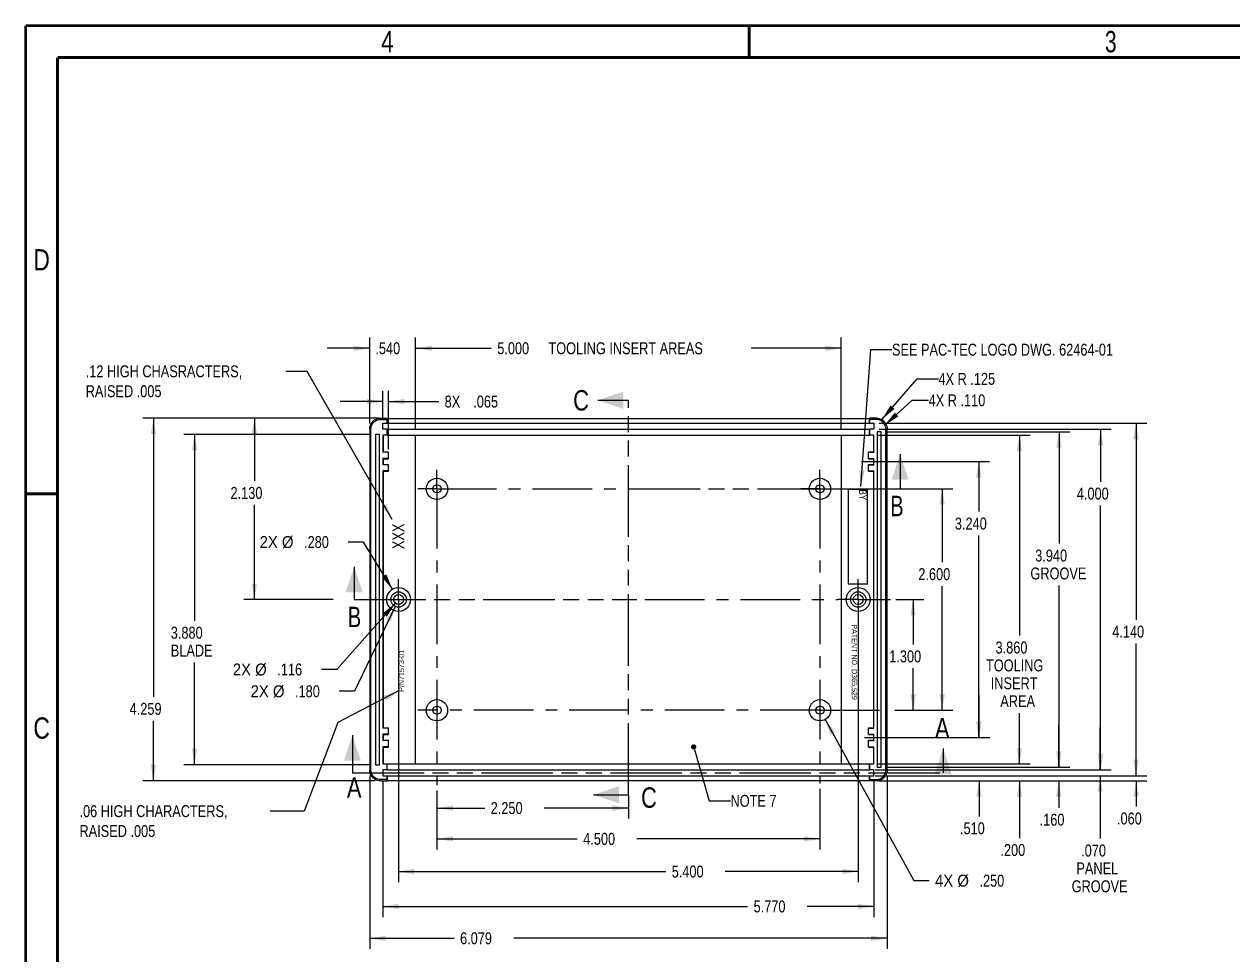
# Model space of a CAD drawing. Extents: x 0.7 to 34.8, y 0.4 to 22.5.
# Drawn here: x 0.73 to 14.93, y 11.59 to 22.52 of the extents above; entities that cross this region are included whole.
import ezdxf
from ezdxf.enums import TextEntityAlignment as Align

# ---------------------------------------------------------------- set-up
doc = ezdxf.new("R2010")
doc.units = 0
doc.header["$LTSCALE"] = 1.87
doc.header["$MEASUREMENT"] = 0
doc.linetypes.add('CENTER', pattern=[0.6, 0.375, -0.075, 0.075, -0.075])
doc.linetypes.add('PHANTOM', pattern=[0.8, 0.45, -0.05, 0.1, -0.05, 0.1, -0.05])
doc.layers.get('0').update_dxf_attribs({"linetype": 'CONTINUOUS'})
for name, color, linetype in [('5_ALL_CURVES', 7, 'CONTINUOUS'), ('8_ALL_NOTES_BALLOONS_SYMBOLS_GT', 7, 'CONTINUOUS'), ('DEFAULT_1', 7, 'CENTER'), ('DEFAULT_3', 7, 'PHANTOM'), ('DIMS-ALL', 7, 'CONTINUOUS')]:
    doc.layers.add(name, color=color, linetype=linetype)
doc.styles.get("Standard").update_dxf_attribs({"font": 'txt', "width": 0.8})
doc.styles.add('TEXTSTYLE_1', font='txt', dxfattribs={"width": 0.8})
doc.dimstyles.new('DIMSTYLE_1', dxfattribs={"dimtxt": 0.14, "dimasz": 0.1875, "dimexe": 0.18, "dimexo": 0.0625, "dimgap": 0.09, "dimtad": 0, "dimtih": 1, "dimtoh": 1, "dimdec": 3, "dimzin": 4, "dimtxsty": 'STANDARD', "dimblk": '_ARROW_FILLED', "dimblk1": '_ARROW_FILLED', "dimblk2": '_ARROW_FILLED', "dimcen": 0.09, "dimazin": 3, "dimtfac": 1, "dimtdec": 3, "dimtofl": 0, "dimtmove": 0, "dimatfit": 3, "dimtolj": 1, "dimtzin": 4})
doc.dimstyles.new('DIMSTYLE_4', dxfattribs={"dimtxt": 0.14, "dimasz": 0.1875, "dimexe": 0.18, "dimexo": 0.0625, "dimgap": 0.09, "dimtad": 0, "dimtih": 1, "dimtoh": 1, "dimdec": 3, "dimzin": 4, "dimtxsty": 'STANDARD', "dimblk": '_ARROW_FILLED', "dimblk1": '_ARROW_FILLED', "dimblk2": '_ARROW_FILLED', "dimcen": 0.09, "dimazin": 3, "dimtfac": 1, "dimtdec": 3, "dimtofl": 0, "dimtmove": 0, "dimatfit": 3, "dimtolj": 1, "dimtzin": 4})

# ---------------------------------------------------------------- blocks, each defined once
blk = doc.blocks.new('_ARROW_FILLED')
at = {"color": 0, "linetype": 'BYBLOCK'}
blk.add_solid([(0, 0), (-1, 0.167), (-1, -0.167)], dxfattribs=at)
blk = doc.blocks.new('*D0')
at = {"layer": 'DIMS-ALL', "color": 2, "linetype": 'CONTINUOUS'}
for p, q in [((4.895, 17.89), (3.312, 17.89)), ((3.437, 17.89), (3.437, 17.152)), ((3.437, 15.76), (3.437, 16.872)), ((4.365, 15.76), (3.312, 15.76))]:
    blk.add_line(p, q, dxfattribs=at)
at = {"layer": 'DIMS-ALL', "color": 2, "linetype": 'CONTINUOUS', "xscale": 0.1875, "yscale": 0.1875, "zscale": 0.1875}
for p, rotation in [((3.437, 17.89), 90), ((3.437, 15.76), 270)]:
    blk.add_blockref('_ARROW_FILLED', p, dxfattribs=dict(at, rotation=rotation))
at = {"layer": 'DIMS-ALL', "color": 2, "linetype": 'CONTINUOUS', "width": 0.8}
blk.add_text('2.130', height=0.14, dxfattribs=at).set_placement((3.157, 16.942))
blk = doc.blocks.new('*D1')
at = {"layer": 'DIMS-ALL', "color": 2, "linetype": 'CONTINUOUS'}
for p, q in [((4.855, 17.89), (2.127, 17.89)), ((2.252, 17.89), (2.252, 14.616)), ((2.252, 13.631), (2.252, 14.336)), ((4.855, 13.631), (2.127, 13.631))]:
    blk.add_line(p, q, dxfattribs=at)
at = {"layer": 'DIMS-ALL', "color": 2, "linetype": 'CONTINUOUS', "xscale": 0.1875, "yscale": 0.1875, "zscale": 0.1875}
for p, rotation in [((2.252, 17.89), 90), ((2.252, 13.631), 270)]:
    blk.add_blockref('_ARROW_FILLED', p, dxfattribs=dict(at, rotation=rotation))
at = {"layer": 'DIMS-ALL', "color": 2, "linetype": 'CONTINUOUS', "width": 0.8}
blk.add_text('4.259', height=0.14, dxfattribs=at).set_placement((1.972, 14.406))
blk = doc.blocks.new('*D2')
at = {"layer": 'DIMS-ALL', "color": 2, "linetype": 'CONTINUOUS'}
for p, q in [((5.132, 15.698), (5.132, 12.44)), ((10.532, 15.698), (10.532, 12.44)), ((5.132, 12.565), (8.271, 12.565)), ((10.532, 12.565), (8.971, 12.565))]:
    blk.add_line(p, q, dxfattribs=at)
at = {"layer": 'DIMS-ALL', "color": 2, "linetype": 'CONTINUOUS', "xscale": 0.1875, "yscale": 0.1875, "zscale": 0.1875, "rotation": 180}
blk.add_blockref('_ARROW_FILLED', (5.132, 12.565), dxfattribs=at)
at = {"layer": 'DIMS-ALL', "color": 2, "linetype": 'CONTINUOUS', "xscale": 0.1875, "yscale": 0.1875, "zscale": 0.1875}
blk.add_blockref('_ARROW_FILLED', (10.532, 12.565), dxfattribs=at)
at = {"layer": 'DIMS-ALL', "color": 2, "linetype": 'CONTINUOUS', "width": 0.8}
blk.add_text('5.400', height=0.14, dxfattribs=at).set_placement((8.341, 12.495))
blk = doc.blocks.new('*D3')
at = {"layer": 'DIMS-ALL', "color": 2, "linetype": 'CONTINUOUS'}
for p, q in [((10.569, 17.38), (12.073, 17.38)), ((11.948, 17.38), (11.948, 16.792)), ((11.948, 14.14), (11.948, 16.512)), ((10.606, 14.14), (12.073, 14.14))]:
    blk.add_line(p, q, dxfattribs=at)
at = {"layer": 'DIMS-ALL', "color": 2, "linetype": 'CONTINUOUS', "xscale": 0.1875, "yscale": 0.1875, "zscale": 0.1875}
for p, rotation in [((11.948, 17.38), 90), ((11.948, 14.14), 270)]:
    blk.add_blockref('_ARROW_FILLED', p, dxfattribs=dict(at, rotation=rotation))
at = {"layer": 'DIMS-ALL', "color": 2, "linetype": 'CONTINUOUS', "width": 0.8}
blk.add_text('3.240', height=0.14, dxfattribs=at).set_placement((11.668, 16.582))
blk = doc.blocks.new('*D4')
at = {"layer": 'DIMS-ALL', "color": 2, "linetype": 'CONTINUOUS'}
for p, q in [((10.752, 17.69), (12.551, 17.69)), ((12.426, 17.69), (12.426, 15.336)), ((12.426, 13.83), (12.426, 14.426)), ((10.752, 13.83), (12.551, 13.83))]:
    blk.add_line(p, q, dxfattribs=at)
at = {"layer": 'DIMS-ALL', "color": 2, "linetype": 'CONTINUOUS', "xscale": 0.1875, "yscale": 0.1875, "zscale": 0.1875}
for p, rotation in [((12.426, 17.69), 90), ((12.426, 13.83), 270)]:
    blk.add_blockref('_ARROW_FILLED', p, dxfattribs=dict(at, rotation=rotation))
at = {"layer": 'DIMS-ALL', "color": 2, "linetype": 'CONTINUOUS', "width": 0.8}
for s, p in [('3.860', (12.146, 15.126)), ('TOOLING', (12.034, 14.916)), ('INSERT', (12.09, 14.706)), ('AREA', (12.202, 14.496))]:
    blk.add_text(s, height=0.14, dxfattribs=at).set_placement(p)
blk = doc.blocks.new('*D5')
at = {"layer": 'DIMS-ALL', "color": 2, "linetype": 'CONTINUOUS'}
for p, q in [((4.8, 17.7), (2.61, 17.7)), ((2.735, 17.7), (2.735, 15.51)), ((2.735, 13.82), (2.735, 15.02)), ((4.8, 13.82), (2.61, 13.82))]:
    blk.add_line(p, q, dxfattribs=at)
at = {"layer": 'DIMS-ALL', "color": 2, "linetype": 'CONTINUOUS', "xscale": 0.1875, "yscale": 0.1875, "zscale": 0.1875}
for p, rotation in [((2.735, 17.7), 90), ((2.735, 13.82), 270)]:
    blk.add_blockref('_ARROW_FILLED', p, dxfattribs=dict(at, rotation=rotation))
at = {"layer": 'DIMS-ALL', "color": 2, "linetype": 'CONTINUOUS', "width": 0.8}
for s, p in [('3.880', (2.455, 15.3)), ('BLADE', (2.455, 15.09))]:
    blk.add_text(s, height=0.14, dxfattribs=at).set_placement(p)
blk = doc.blocks.new('*D6')
at = {"layer": 'DIMS-ALL', "color": 2, "linetype": 'CONTINUOUS'}
for p, q in [((10.866, 17.73), (13.017, 17.73)), ((12.892, 17.73), (12.892, 16.416)), ((12.892, 13.79), (12.892, 15.926)), ((10.866, 13.79), (13.017, 13.79))]:
    blk.add_line(p, q, dxfattribs=at)
at = {"layer": 'DIMS-ALL', "color": 2, "linetype": 'CONTINUOUS', "xscale": 0.1875, "yscale": 0.1875, "zscale": 0.1875}
for p, rotation in [((12.892, 17.73), 90), ((12.892, 13.79), 270)]:
    blk.add_blockref('_ARROW_FILLED', p, dxfattribs=dict(at, rotation=rotation))
at = {"layer": 'DIMS-ALL', "color": 2, "linetype": 'CONTINUOUS', "width": 0.8}
for s, p in [('3.940', (12.612, 16.206)), ('GROOVE', (12.556, 15.996))]:
    blk.add_text(s, height=0.14, dxfattribs=at).set_placement(p)
blk = doc.blocks.new('*D7')
at = {"layer": 'DIMS-ALL', "color": 2, "linetype": 'CONTINUOUS'}
for p, q in [((10.78, 17.76), (13.506, 17.76)), ((13.381, 17.76), (13.381, 17.144)), ((13.381, 13.76), (13.381, 16.864)), ((10.78, 13.76), (13.506, 13.76))]:
    blk.add_line(p, q, dxfattribs=at)
at = {"layer": 'DIMS-ALL', "color": 2, "linetype": 'CONTINUOUS', "xscale": 0.1875, "yscale": 0.1875, "zscale": 0.1875}
for p, rotation in [((13.381, 17.76), 90), ((13.381, 13.76), 270)]:
    blk.add_blockref('_ARROW_FILLED', p, dxfattribs=dict(at, rotation=rotation))
at = {"layer": 'DIMS-ALL', "color": 2, "linetype": 'CONTINUOUS', "width": 0.8}
blk.add_text('4.000', height=0.14, dxfattribs=at).set_placement((13.101, 16.934))
blk = doc.blocks.new('*D8')
at = {"layer": 'DIMS-ALL', "color": 2, "linetype": 'CONTINUOUS'}
for p, q in [((10.78, 17.83), (13.922, 17.83)), ((13.797, 17.83), (13.797, 15.523)), ((13.797, 13.69), (13.797, 15.243)), ((10.78, 13.69), (13.922, 13.69))]:
    blk.add_line(p, q, dxfattribs=at)
at = {"layer": 'DIMS-ALL', "color": 2, "linetype": 'CONTINUOUS', "xscale": 0.1875, "yscale": 0.1875, "zscale": 0.1875}
for p, rotation in [((13.797, 17.83), 90), ((13.797, 13.69), 270)]:
    blk.add_blockref('_ARROW_FILLED', p, dxfattribs=dict(at, rotation=rotation))
at = {"layer": 'DIMS-ALL', "color": 2, "linetype": 'CONTINUOUS', "width": 0.8}
blk.add_text('4.140', height=0.14, dxfattribs=at).set_placement((13.517, 15.313))
blk = doc.blocks.new('*D9')
at = {"layer": 'DIMS-ALL', "color": 2, "linetype": 'CONTINUOUS'}
for p, q in [((4.792, 13.693), (4.792, 11.656)), ((10.872, 13.693), (10.872, 11.656)), ((4.792, 11.781), (5.784, 11.781)), ((10.872, 11.781), (6.484, 11.781))]:
    blk.add_line(p, q, dxfattribs=at)
at = {"layer": 'DIMS-ALL', "color": 2, "linetype": 'CONTINUOUS', "xscale": 0.1875, "yscale": 0.1875, "zscale": 0.1875}
for p, rotation in [((4.792, 11.781), 180), ((10.872, 11.781), 360)]:
    blk.add_blockref('_ARROW_FILLED', p, dxfattribs=dict(at, rotation=rotation))
at = {"layer": 'DIMS-ALL', "color": 2, "linetype": 'CONTINUOUS', "width": 0.8}
blk.add_text('6.079', height=0.14, dxfattribs=at).set_placement((5.854, 11.711))
blk = doc.blocks.new('*D32')
at = {"layer": 'DIMS-ALL', "color": 2, "linetype": 'CONTINUOUS'}
for p, q in [((5.094, 15.717), (4.405, 14.938)), ((4.405, 14.938), (4.225, 14.938))]:
    blk.add_line(p, q, dxfattribs=at)
at = {"layer": 'DIMS-ALL', "color": 2, "linetype": 'CONTINUOUS', "xscale": 0.1875, "yscale": 0.1875, "zscale": 0.1875, "rotation": 48.478238}
blk.add_blockref('_ARROW_FILLED', (5.094, 15.717), dxfattribs=at)
at = {"layer": 'DIMS-ALL', "color": 2, "linetype": 'CONTINUOUS'}
for s, width, p in [('2X %%c', 0.933333, (3.184, 14.868)), ('.116', 0.8, (3.707, 14.868))]:
    blk.add_text(s, height=0.14, dxfattribs=dict(at, width=width)).set_placement(p)
blk = doc.blocks.new('*D33')
at = {"layer": 'DIMS-ALL', "color": 2, "linetype": 'CONTINUOUS'}
for p, q in [((4.719, 16.435), (4.539, 16.435)), ((5.059, 15.88), (4.719, 16.435))]:
    blk.add_line(p, q, dxfattribs=at)
at = {"layer": 'DIMS-ALL', "color": 2, "linetype": 'CONTINUOUS', "xscale": 0.1875, "yscale": 0.1875, "zscale": 0.1875, "rotation": 301.43865}
blk.add_blockref('_ARROW_FILLED', (5.059, 15.88), dxfattribs=at)
at = {"layer": 'DIMS-ALL', "color": 2, "linetype": 'CONTINUOUS'}
for s, width, p in [('2X %%c', 0.933333, (3.499, 16.365)), ('.280', 0.8, (4.021, 16.365))]:
    blk.add_text(s, height=0.14, dxfattribs=dict(at, width=width)).set_placement(p)
blk = doc.blocks.new('*D35')
at = {"layer": 'DIMS-ALL', "color": 2, "linetype": 'CONTINUOUS'}
for p, q in [((11.952, 14.14), (11.952, 14.64)), ((10.78, 14.14), (12.077, 14.14)), ((10.769, 13.631), (12.077, 13.631)), ((11.952, 13.631), (11.952, 13.213))]:
    blk.add_line(p, q, dxfattribs=at)
at = {"layer": 'DIMS-ALL', "color": 2, "linetype": 'CONTINUOUS', "xscale": 0.1875, "yscale": 0.1875, "zscale": 0.1875}
for p, rotation in [((11.952, 14.14), 270), ((11.952, 13.631), 90)]:
    blk.add_blockref('_ARROW_FILLED', p, dxfattribs=dict(at, rotation=rotation))
at = {"layer": 'DIMS-ALL', "color": 2, "linetype": 'CONTINUOUS', "width": 0.8}
blk.add_text('.510', height=0.14, dxfattribs=at).set_placement((11.728, 13.003))
blk = doc.blocks.new('*D36')
at = {"layer": 'DIMS-ALL', "color": 2, "linetype": 'CONTINUOUS'}
for p, q in [((12.427, 13.83), (12.427, 14.33)), ((10.78, 13.83), (12.552, 13.83)), ((10.809, 13.631), (12.552, 13.631)), ((12.427, 13.631), (12.427, 12.958))]:
    blk.add_line(p, q, dxfattribs=at)
at = {"layer": 'DIMS-ALL', "color": 2, "linetype": 'CONTINUOUS', "xscale": 0.1875, "yscale": 0.1875, "zscale": 0.1875}
for p, rotation in [((12.427, 13.83), 270), ((12.427, 13.631), 90)]:
    blk.add_blockref('_ARROW_FILLED', p, dxfattribs=dict(at, rotation=rotation))
at = {"layer": 'DIMS-ALL', "color": 2, "linetype": 'CONTINUOUS', "width": 0.8}
blk.add_text('.200', height=0.14, dxfattribs=at).set_placement((12.203, 12.748))
blk = doc.blocks.new('*D37')
at = {"layer": 'DIMS-ALL', "color": 2, "linetype": 'CONTINUOUS'}
for p, q in [((13.376, 13.76), (13.376, 14.26)), ((10.73, 13.76), (13.501, 13.76)), ((10.73, 13.69), (13.501, 13.69)), ((13.376, 13.69), (13.376, 12.952))]:
    blk.add_line(p, q, dxfattribs=at)
at = {"layer": 'DIMS-ALL', "color": 2, "linetype": 'CONTINUOUS', "xscale": 0.1875, "yscale": 0.1875, "zscale": 0.1875}
for p, rotation in [((13.376, 13.76), 270), ((13.376, 13.69), 90)]:
    blk.add_blockref('_ARROW_FILLED', p, dxfattribs=dict(at, rotation=rotation))
at = {"layer": 'DIMS-ALL', "color": 2, "linetype": 'CONTINUOUS', "width": 0.8}
for s, p in [('.070', (13.152, 12.742)), ('PANEL', (13.096, 12.532)), ('GROOVE', (13.04, 12.322))]:
    blk.add_text(s, height=0.14, dxfattribs=at).set_placement(p)
blk = doc.blocks.new('*D38')
at = {"layer": 'DIMS-ALL', "color": 2, "linetype": 'CONTINUOUS'}
for p, q in [((12.888, 13.79), (12.888, 14.29)), ((10.866, 13.79), (13.013, 13.79)), ((10.809, 13.631), (13.013, 13.631)), ((12.888, 13.631), (12.888, 13.314))]:
    blk.add_line(p, q, dxfattribs=at)
at = {"layer": 'DIMS-ALL', "color": 2, "linetype": 'CONTINUOUS', "xscale": 0.1875, "yscale": 0.1875, "zscale": 0.1875}
for p, rotation in [((12.888, 13.79), 270), ((12.888, 13.631), 90)]:
    blk.add_blockref('_ARROW_FILLED', p, dxfattribs=dict(at, rotation=rotation))
at = {"layer": 'DIMS-ALL', "color": 2, "linetype": 'CONTINUOUS', "width": 0.8}
blk.add_text('.160', height=0.14, dxfattribs=at).set_placement((12.664, 13.104))
blk = doc.blocks.new('*D39')
at = {"layer": 'DIMS-ALL', "color": 2, "linetype": 'CONTINUOUS'}
for p, q in [((13.797, 13.69), (13.797, 14.19)), ((10.78, 13.69), (13.922, 13.69)), ((10.809, 13.631), (13.922, 13.631)), ((13.797, 13.631), (13.797, 13.328))]:
    blk.add_line(p, q, dxfattribs=at)
at = {"layer": 'DIMS-ALL', "color": 2, "linetype": 'CONTINUOUS', "xscale": 0.1875, "yscale": 0.1875, "zscale": 0.1875}
for p, rotation in [((13.797, 13.69), 270), ((13.797, 13.631), 90)]:
    blk.add_blockref('_ARROW_FILLED', p, dxfattribs=dict(at, rotation=rotation))
at = {"layer": 'DIMS-ALL', "color": 2, "linetype": 'CONTINUOUS', "width": 0.8}
blk.add_text('.060', height=0.14, dxfattribs=at).set_placement((13.573, 13.118))
blk = doc.blocks.new('*D40')
at = {"layer": 'DIMS-ALL', "color": 2, "linetype": 'CONTINUOUS'}
for p, q in [((4.947, 17.874), (4.947, 18.21)), ((5.012, 17.523), (5.012, 18.21)), ((4.947, 18.085), (4.447, 18.085)), ((5.012, 18.085), (5.603, 18.085))]:
    blk.add_line(p, q, dxfattribs=at)
at = {"layer": 'DIMS-ALL', "color": 2, "linetype": 'CONTINUOUS', "xscale": 0.1875, "yscale": 0.1875, "zscale": 0.1875}
blk.add_blockref('_ARROW_FILLED', (4.947, 18.085), dxfattribs=at)
at = {"layer": 'DIMS-ALL', "color": 2, "linetype": 'CONTINUOUS', "xscale": 0.1875, "yscale": 0.1875, "zscale": 0.1875, "rotation": 180}
blk.add_blockref('_ARROW_FILLED', (5.012, 18.085), dxfattribs=at)
at = {"layer": 'DIMS-ALL', "color": 2, "linetype": 'CONTINUOUS', "width": 0.8}
for s, p in [('8X ', (5.673, 18.015)), ('.065', (6.009, 18.015))]:
    blk.add_text(s, height=0.14, dxfattribs=at).set_placement(p)
blk = doc.blocks.new('*D41')
at = {"layer": 'DIMS-ALL', "color": 2, "linetype": 'CONTINUOUS'}
for p, q in [((5.093, 15.679), (4.613, 14.682)), ((4.613, 14.682), (4.433, 14.682))]:
    blk.add_line(p, q, dxfattribs=at)
at = {"layer": 'DIMS-ALL', "color": 2, "linetype": 'CONTINUOUS', "xscale": 0.1875, "yscale": 0.1875, "zscale": 0.1875, "rotation": 64.294286}
blk.add_blockref('_ARROW_FILLED', (5.093, 15.679), dxfattribs=at)
at = {"layer": 'DIMS-ALL', "color": 2, "linetype": 'CONTINUOUS'}
for s, width, p in [('2X %%c', 0.933333, (3.393, 14.612)), ('.180', 0.8, (3.915, 14.612))]:
    blk.add_text(s, height=0.14, dxfattribs=dict(at, width=width)).set_placement(p)
blk = doc.blocks.new('*D42')
at = {"layer": 'DIMS-ALL', "color": 2, "linetype": 'CONTINUOUS'}
for p, q in [((4.947, 13.628), (4.947, 12.03)), ((10.717, 13.628), (10.717, 12.03)), ((4.947, 12.155), (9.233, 12.155)), ((10.717, 12.155), (9.933, 12.155))]:
    blk.add_line(p, q, dxfattribs=at)
at = {"layer": 'DIMS-ALL', "color": 2, "linetype": 'CONTINUOUS', "xscale": 0.1875, "yscale": 0.1875, "zscale": 0.1875, "rotation": 180}
blk.add_blockref('_ARROW_FILLED', (4.947, 12.155), dxfattribs=at)
at = {"layer": 'DIMS-ALL', "color": 2, "linetype": 'CONTINUOUS', "xscale": 0.1875, "yscale": 0.1875, "zscale": 0.1875}
blk.add_blockref('_ARROW_FILLED', (10.717, 12.155), dxfattribs=at)
at = {"layer": 'DIMS-ALL', "color": 2, "linetype": 'CONTINUOUS', "width": 0.8}
blk.add_text('5.770', height=0.14, dxfattribs=at).set_placement((9.303, 12.085))
blk = doc.blocks.new('*D43')
at = {"layer": 'DIMS-ALL', "color": 2, "linetype": 'CONTINUOUS'}
for p, q in [((4.792, 17.827), (4.792, 18.836)), ((5.332, 17.753), (5.332, 18.836)), ((4.792, 18.711), (4.292, 18.711)), ((5.332, 18.711), (5.832, 18.711))]:
    blk.add_line(p, q, dxfattribs=at)
at = {"layer": 'DIMS-ALL', "color": 2, "linetype": 'CONTINUOUS', "xscale": 0.1875, "yscale": 0.1875, "zscale": 0.1875}
blk.add_blockref('_ARROW_FILLED', (4.792, 18.711), dxfattribs=at)
at = {"layer": 'DIMS-ALL', "color": 2, "linetype": 'CONTINUOUS', "xscale": 0.1875, "yscale": 0.1875, "zscale": 0.1875, "rotation": 180}
blk.add_blockref('_ARROW_FILLED', (5.332, 18.711), dxfattribs=at)
at = {"layer": 'DIMS-ALL', "color": 2, "linetype": 'CONTINUOUS', "width": 0.8}
blk.add_text('.540', height=0.14, dxfattribs=at).set_placement((4.859, 18.641))
blk = doc.blocks.new('*D44')
at = {"layer": 'DIMS-ALL', "color": 2, "linetype": 'CONTINUOUS'}
for p, q in [((5.332, 17.753), (5.332, 18.836)), ((10.332, 17.753), (10.332, 18.836)), ((5.332, 18.711), (6.221, 18.711)), ((10.332, 18.711), (9.273, 18.711))]:
    blk.add_line(p, q, dxfattribs=at)
at = {"layer": 'DIMS-ALL', "color": 2, "linetype": 'CONTINUOUS', "xscale": 0.1875, "yscale": 0.1875, "zscale": 0.1875, "rotation": 180}
blk.add_blockref('_ARROW_FILLED', (5.332, 18.711), dxfattribs=at)
at = {"layer": 'DIMS-ALL', "color": 2, "linetype": 'CONTINUOUS', "xscale": 0.1875, "yscale": 0.1875, "zscale": 0.1875}
blk.add_blockref('_ARROW_FILLED', (10.332, 18.711), dxfattribs=at)
at = {"layer": 'DIMS-ALL', "color": 2, "linetype": 'CONTINUOUS', "width": 0.8}
for s, p in [('5.000', (6.291, 18.641)), (' TOOLING INSERT AREAS', (6.851, 18.641))]:
    blk.add_text(s, height=0.14, dxfattribs=at).set_placement(p)
blk = doc.blocks.new('*D45')
at = {"layer": 'DIMS-ALL', "color": 2, "linetype": 'CONTINUOUS'}
for p, q in [((5.582, 13.517), (5.582, 13.186)), ((7.832, 13.464), (7.832, 13.186)), ((5.582, 13.311), (6.144, 13.311)), ((7.832, 13.311), (6.844, 13.311))]:
    blk.add_line(p, q, dxfattribs=at)
at = {"layer": 'DIMS-ALL', "color": 2, "linetype": 'CONTINUOUS', "xscale": 0.1875, "yscale": 0.1875, "zscale": 0.1875, "rotation": 180}
blk.add_blockref('_ARROW_FILLED', (5.582, 13.311), dxfattribs=at)
at = {"layer": 'DIMS-ALL', "color": 2, "linetype": 'CONTINUOUS', "xscale": 0.1875, "yscale": 0.1875, "zscale": 0.1875}
blk.add_blockref('_ARROW_FILLED', (7.832, 13.311), dxfattribs=at)
at = {"layer": 'DIMS-ALL', "color": 2, "linetype": 'CONTINUOUS', "width": 0.8}
blk.add_text('2.250', height=0.14, dxfattribs=at).set_placement((6.214, 13.241))
blk = doc.blocks.new('*D46')
at = {"layer": 'DIMS-ALL', "color": 2, "linetype": 'CONTINUOUS'}
for p, q in [((5.582, 13.517), (5.582, 12.824)), ((10.082, 13.537), (10.082, 12.824)), ((5.582, 12.949), (7.231, 12.949)), ((10.082, 12.949), (7.931, 12.949))]:
    blk.add_line(p, q, dxfattribs=at)
at = {"layer": 'DIMS-ALL', "color": 2, "linetype": 'CONTINUOUS', "xscale": 0.1875, "yscale": 0.1875, "zscale": 0.1875, "rotation": 180}
blk.add_blockref('_ARROW_FILLED', (5.582, 12.949), dxfattribs=at)
at = {"layer": 'DIMS-ALL', "color": 2, "linetype": 'CONTINUOUS', "xscale": 0.1875, "yscale": 0.1875, "zscale": 0.1875}
blk.add_blockref('_ARROW_FILLED', (10.082, 12.949), dxfattribs=at)
at = {"layer": 'DIMS-ALL', "color": 2, "linetype": 'CONTINUOUS', "width": 0.8}
blk.add_text('4.500', height=0.14, dxfattribs=at).set_placement((7.301, 12.879))
blk = doc.blocks.new('*D47')
at = {"layer": 'DIMS-ALL', "color": 2, "linetype": 'CONTINUOUS'}
for p, q in [((10.975, 15.76), (11.302, 15.76)), ((11.177, 15.76), (11.177, 15.232)), ((11.177, 14.46), (11.177, 14.952)), ((10.962, 14.46), (11.302, 14.46))]:
    blk.add_line(p, q, dxfattribs=at)
at = {"layer": 'DIMS-ALL', "color": 2, "linetype": 'CONTINUOUS', "xscale": 0.1875, "yscale": 0.1875, "zscale": 0.1875}
for p, rotation in [((11.177, 15.76), 90), ((11.177, 14.46), 270)]:
    blk.add_blockref('_ARROW_FILLED', p, dxfattribs=dict(at, rotation=rotation))
at = {"layer": 'DIMS-ALL', "color": 2, "linetype": 'CONTINUOUS', "width": 0.8}
blk.add_text('1.300', height=0.14, dxfattribs=at).set_placement((10.897, 15.022))
blk = doc.blocks.new('*D48')
at = {"layer": 'DIMS-ALL', "color": 2, "linetype": 'CONTINUOUS'}
for p, q in [((10.37, 17.06), (11.644, 17.06)), ((11.519, 17.06), (11.519, 16.198)), ((11.519, 14.46), (11.519, 15.918)), ((10.962, 14.46), (11.644, 14.46))]:
    blk.add_line(p, q, dxfattribs=at)
at = {"layer": 'DIMS-ALL', "color": 2, "linetype": 'CONTINUOUS', "xscale": 0.1875, "yscale": 0.1875, "zscale": 0.1875}
for p, rotation in [((11.519, 17.06), 90), ((11.519, 14.46), 270)]:
    blk.add_blockref('_ARROW_FILLED', p, dxfattribs=dict(at, rotation=rotation))
at = {"layer": 'DIMS-ALL', "color": 2, "linetype": 'CONTINUOUS', "width": 0.8}
blk.add_text('2.600', height=0.14, dxfattribs=at).set_placement((11.239, 15.988))
blk = doc.blocks.new('*D55')
at = {"layer": 'DIMS-ALL', "color": 2, "linetype": 'CONTINUOUS'}
for p, q in [((10.143, 14.35), (11.185, 12.458)), ((11.185, 12.458), (11.365, 12.458))]:
    blk.add_line(p, q, dxfattribs=at)
at = {"layer": 'DIMS-ALL', "color": 2, "linetype": 'CONTINUOUS', "xscale": 0.1875, "yscale": 0.1875, "zscale": 0.1875, "rotation": 118.840235}
blk.add_blockref('_ARROW_FILLED', (10.143, 14.35), dxfattribs=at)
at = {"layer": 'DIMS-ALL', "color": 2, "linetype": 'CONTINUOUS'}
for s, width, p in [('4X %%c', 0.933333, (11.435, 12.388)), ('.250', 0.8, (11.957, 12.388))]:
    blk.add_text(s, height=0.14, dxfattribs=dict(at, width=width)).set_placement(p)

msp = doc.modelspace()

# ---------------------------------------------------------------- linework, layer by layer
at = {"color": 7, "linetype": 'CONTINUOUS'}
for p, q in [((7.471, 18.0996), (7.8322, 18.0996)), ((4.7924, 17.7647), (4.7924, 13.7555)), ((4.8072, 13.7551), (4.8072, 17.7651)), ((4.9171, 17.8751), (4.9972, 17.8751)), ((4.9174, 17.8897), (4.9973, 17.8897)), ((4.9472, 17.7601), (4.9472, 17.8301)), ((4.9472, 17.8301), (4.9972, 17.8301)), ((4.9972, 17.7601), (4.9472, 17.7601)), ((4.9484, 17.7601), (4.9484, 17.8301)), ((4.9973, 17.8897), (4.9972, 17.8301)), ((4.9972, 17.6901), (4.9972, 17.7601)), ((4.9973, 17.8897), (4.999, 17.8845)), ((4.999, 17.8301), (4.999, 17.8845)), ((4.999, 17.8845), (10.6653, 17.8845)), ((4.999, 17.8301), (10.6653, 17.8301)), ((4.999, 17.6901), (4.999, 17.7601)), ((4.999, 17.7601), (10.6653, 17.7601)), ((10.667, 17.8897), (10.6653, 17.8845)), ((10.6653, 17.8301), (10.6653, 17.8845)), ((10.6653, 17.6901), (10.6653, 17.7601)), ((10.7469, 17.8897), (10.667, 17.8897)), ((10.6672, 17.8301), (10.667, 17.8897)), ((10.7472, 17.8751), (10.6672, 17.8751)), ((10.6672, 17.8301), (10.7172, 17.8301)), ((10.7172, 17.7601), (10.6672, 17.7601)), ((10.6672, 17.6901), (10.6672, 17.7601)), ((10.7159, 17.8301), (10.7159, 17.7601)), ((10.7172, 17.8301), (10.7172, 17.7601)), ((10.8572, 13.7551), (10.8572, 17.7651)), ((10.8719, 13.7555), (10.8719, 17.7647)), ((4.8622, 17.7001), (4.8622, 13.8201)), ((4.9072, 17.7001), (4.8622, 17.7001)), ((4.9072, 13.8201), (4.9072, 17.7001)), ((4.9472, 17.6901), (4.9472, 17.4891)), ((4.9972, 17.6901), (4.9472, 17.6901)), ((4.9494, 17.6901), (4.9494, 17.4935)), ((4.999, 17.6901), (10.6653, 17.6901)), ((10.7172, 17.6901), (10.6672, 17.6901)), ((10.715, 17.4935), (10.715, 17.6901)), ((10.7172, 17.4891), (10.7172, 17.6901)), ((10.8032, 17.7301), (10.7552, 17.7301)), ((10.7552, 17.7301), (10.7552, 13.7901)), ((10.8032, 13.7901), (10.8032, 17.7301)), ((4.9494, 17.4935), (4.9472, 17.4891)), ((5.0122, 17.4891), (4.9472, 17.4891)), ((4.9494, 17.4935), (5.0122, 17.4935)), ((5.0122, 17.4128), (5.0122, 17.4935)), ((10.6522, 17.4935), (10.715, 17.4935)), ((10.6522, 17.4128), (10.6522, 17.4935)), ((10.6522, 17.4891), (10.7172, 17.4891)), ((10.715, 17.4935), (10.7172, 17.4891)), ((11.0247, 17.4689), (11.0247, 17.0601)), ((4.9472, 17.4171), (4.9472, 17.3431)), ((4.9494, 17.4128), (4.9472, 17.4171)), ((5.0122, 17.4171), (4.9472, 17.4171)), ((4.9494, 17.3475), (4.9472, 17.3431)), ((5.0122, 17.3431), (4.9472, 17.3431)), ((4.9494, 17.4128), (4.9494, 17.3475)), ((4.9494, 17.4128), (5.0122, 17.4128)), ((4.9494, 17.3475), (5.0122, 17.3475)), ((5.0122, 17.2668), (5.0122, 17.3475)), ((10.6522, 17.4171), (10.7172, 17.4171)), ((10.6522, 17.4128), (10.715, 17.4128)), ((10.6522, 17.3475), (10.715, 17.3475)), ((10.6522, 17.2668), (10.6522, 17.3475)), ((10.6522, 17.3431), (10.7172, 17.3431)), ((10.715, 17.4128), (10.7172, 17.4171)), ((10.715, 17.3475), (10.715, 17.4128)), ((10.715, 17.3475), (10.7172, 17.3431)), ((10.7172, 17.3431), (10.7172, 17.4171)), ((4.9472, 17.2711), (4.9472, 14.2491)), ((4.9494, 17.2668), (4.9472, 17.2711)), ((5.0122, 17.2711), (4.9472, 17.2711)), ((4.9494, 17.2668), (4.9494, 14.2535)), ((4.9494, 17.2668), (5.0122, 17.2668)), ((10.6522, 17.2711), (10.7172, 17.2711)), ((10.6522, 17.2668), (10.715, 17.2668)), ((10.715, 17.2668), (10.7172, 17.2711)), ((10.715, 14.2535), (10.715, 17.2668)), ((10.7172, 14.2491), (10.7172, 17.2711)), ((4.6103, 16.1451), (4.6103, 15.7601)), ((4.9494, 14.2535), (4.9472, 14.2491)), ((5.0122, 14.2491), (4.9472, 14.2491)), ((4.9494, 14.2535), (5.0122, 14.2535)), ((5.0122, 14.1728), (5.0122, 14.2535)), ((10.6522, 14.2535), (10.715, 14.2535)), ((10.6522, 14.1728), (10.6522, 14.2535)), ((10.6522, 14.2491), (10.7172, 14.2491)), ((10.715, 14.2535), (10.7172, 14.2491)), ((4.5891, 14.1664), (4.5891, 13.7251)), ((4.9494, 14.1728), (4.9472, 14.1771)), ((4.9472, 14.1771), (4.9472, 14.1031)), ((5.0122, 14.1771), (4.9472, 14.1771)), ((4.9494, 14.1075), (4.9472, 14.1031)), ((5.0122, 14.1031), (4.9472, 14.1031)), ((4.9494, 14.1728), (4.9494, 14.1075)), ((4.9494, 14.1728), (5.0122, 14.1728)), ((4.9494, 14.1075), (5.0122, 14.1075)), ((5.0122, 14.0268), (5.0122, 14.1075)), ((10.6522, 14.1771), (10.7172, 14.1771)), ((10.6522, 14.1728), (10.715, 14.1728)), ((10.6522, 14.1075), (10.715, 14.1075)), ((10.6522, 14.0268), (10.6522, 14.1075)), ((10.6522, 14.1031), (10.7172, 14.1031)), ((10.715, 14.1728), (10.7172, 14.1771)), ((10.715, 14.1075), (10.715, 14.1728)), ((10.715, 14.1075), (10.7172, 14.1031)), ((10.7172, 14.1031), (10.7172, 14.1771)), ((4.9494, 14.0268), (4.9472, 14.0311)), ((4.9472, 14.0311), (4.9472, 13.8301)), ((5.0122, 14.0311), (4.9472, 14.0311)), ((4.9494, 14.0268), (4.9494, 13.8301)), ((4.9494, 14.0268), (5.0122, 14.0268)), ((10.6522, 14.0311), (10.7172, 14.0311)), ((10.6522, 14.0268), (10.715, 14.0268)), ((10.715, 14.0268), (10.7172, 14.0311)), ((10.715, 13.8301), (10.715, 14.0268)), ((10.7172, 13.8301), (10.7172, 14.0311)), ((11.5302, 14.0084), (11.5302, 13.7251)), ((4.8622, 13.8201), (4.9072, 13.8201)), ((4.9472, 13.8301), (4.9972, 13.8301)), ((4.9972, 13.7601), (4.9972, 13.8301)), ((4.999, 13.7601), (4.999, 13.8301)), ((4.999, 13.8301), (10.6653, 13.8301)), ((10.6653, 13.7601), (10.6653, 13.8301)), ((10.6672, 13.8301), (10.7172, 13.8301)), ((10.6672, 13.7601), (10.6672, 13.8301)), ((10.7552, 13.7901), (10.8032, 13.7901)), ((4.9972, 13.6451), (4.9171, 13.6451)), ((4.9472, 13.7601), (4.9472, 13.6901)), ((4.9972, 13.7601), (4.9472, 13.7601)), ((4.9472, 13.6901), (4.9972, 13.6901)), ((4.9484, 13.7601), (4.9484, 13.6901)), ((4.9972, 13.6901), (4.9973, 13.6305)), ((4.9973, 13.6305), (4.999, 13.6358)), ((4.999, 13.7601), (10.6653, 13.7601)), ((4.999, 13.6358), (4.999, 13.6901)), ((4.999, 13.6901), (10.6653, 13.6901)), ((4.999, 13.6358), (10.6653, 13.6358)), ((10.6653, 13.6358), (10.6653, 13.6901)), ((10.667, 13.6305), (10.6653, 13.6358)), ((10.667, 13.6305), (10.6672, 13.6901)), ((10.7172, 13.7601), (10.6672, 13.7601)), ((10.6672, 13.6901), (10.7172, 13.6901)), ((10.6672, 13.6451), (10.7472, 13.6451)), ((10.7159, 13.6901), (10.7159, 13.7601)), ((10.7172, 13.6901), (10.7172, 13.7601)), ((4.9174, 13.6305), (4.9973, 13.6305)), ((10.7469, 13.6305), (10.667, 13.6305)), ((7.4211, 13.4663), (7.8322, 13.4663))]:
    msp.add_line(p, q, dxfattribs=at)
at = {"color": 7, "linetype": 'PHANTOM', "const_width": 0.035}
for points in [[(0.75, 0.5), (0.75, 22.5)], [(0.75, 22.5), (34.75, 22.5)]]:
    msp.add_lwpolyline(points, dxfattribs=at)
at = {"color": 7, "linetype": 'CONTINUOUS', "const_width": 0.035}
for points in [[(9.25, 22.125), (9.25, 22.5)], [(1.125, 0.875), (1.125, 22.125)], [(1.125, 22.125), (34.375, 22.125)], [(0.75, 17), (1.125, 17)]]:
    msp.add_lwpolyline(points, dxfattribs=at)
at = {"color": 7, "linetype": 'CONTINUOUS'}
for centre, radius in [((5.5824, 17.0597), 0.125), ((10.0824, 17.0597), 0.125), ((5.5824, 17.0597), 0.048), ((10.0824, 17.0597), 0.048), ((5.1322, 15.7601), 0.14), ((5.1322, 15.7601), 0.09), ((5.1322, 15.7601), 0.058), ((10.5322, 15.7601), 0.14), ((10.5322, 15.7601), 0.09), ((10.5322, 15.7601), 0.058), ((5.5824, 14.4597), 0.125), ((5.5824, 14.4597), 0.048), ((10.0824, 14.4597), 0.125), ((10.0824, 14.4597), 0.048)]:
    msp.add_circle(centre, radius, dxfattribs=at)
for points, knots in [([(4.7924, 17.7647), (4.7924, 17.7756), (4.7953, 17.7976), (4.808, 17.828), (4.8281, 17.8541), (4.8542, 17.8742), (4.8846, 17.8869), (4.9066, 17.8897), (4.9174, 17.8897)], [0, 0, 0, 0, 0.1661839, 0.3350386, 0.5001505, 0.6653414, 0.8343131, 1, 1, 1, 1]), ([(10.7469, 17.8897), (10.7578, 17.8897), (10.7797, 17.8869), (10.8102, 17.8742), (10.8363, 17.8542), (10.8564, 17.828), (10.869, 17.7976), (10.8719, 17.7756), (10.8719, 17.7647)], [0, 0, 0, 0, 0.1658209, 0.3346602, 0.4997718, 0.6649632, 0.833951, 1, 1, 1, 1]), ([(4.9174, 13.6305), (4.9066, 13.6305), (4.8846, 13.6334), (4.8542, 13.646), (4.8281, 13.6661), (4.808, 13.6922), (4.7953, 13.7227), (4.7924, 13.7447), (4.7924, 13.7555)], [0, 0, 0, 0, 0.1658209, 0.3346602, 0.4997718, 0.6649632, 0.833951, 1, 1, 1, 1]), ([(10.8719, 13.7555), (10.8719, 13.7447), (10.869, 13.7227), (10.8564, 13.6922), (10.8363, 13.6661), (10.8102, 13.646), (10.7797, 13.6334), (10.7578, 13.6305), (10.7469, 13.6305)], [0, 0, 0, 0, 0.1661839, 0.3350386, 0.5001505, 0.6653414, 0.8343131, 1, 1, 1, 1])]:
    msp.add_open_spline(points, degree=3, knots=knots, dxfattribs=at)
for points in [[(4.8072, 17.7651), (4.8072, 17.775), (4.8097, 17.7938), (4.8208, 17.8208), (4.8385, 17.8438), (4.8615, 17.8615), (4.8885, 17.8726), (4.9073, 17.8751), (4.9171, 17.8751)], [(10.8572, 17.7651), (10.8572, 17.775), (10.8546, 17.7938), (10.8435, 17.8208), (10.8258, 17.8438), (10.8028, 17.8615), (10.7759, 17.8726), (10.7571, 17.8751), (10.7472, 17.8751)], [(4.9171, 13.6451), (4.9073, 13.6451), (4.8885, 13.6477), (4.8615, 13.6587), (4.8385, 13.6764), (4.8208, 13.6995), (4.8097, 13.7264), (4.8072, 13.7452), (4.8072, 13.7551)], [(10.7472, 13.6451), (10.7571, 13.6451), (10.7759, 13.6477), (10.8028, 13.6587), (10.8258, 13.6764), (10.8435, 13.6995), (10.8546, 13.7264), (10.8572, 13.7452), (10.8572, 13.7551)]]:
    msp.add_open_spline(points, degree=3, dxfattribs=at)
for points in [[(7.771, 18.1996), (7.471, 18.0996), (7.771, 17.9996)], [(11.1247, 17.1689), (11.0247, 17.4689), (10.9247, 17.1689)], [(4.7103, 15.8451), (4.6103, 16.1451), (4.5103, 15.8451)], [(4.6891, 13.8664), (4.5891, 14.1664), (4.4891, 13.8664)], [(11.6302, 13.7084), (11.5302, 14.0084), (11.4302, 13.7084)], [(7.7211, 13.5663), (7.4211, 13.4663), (7.7211, 13.3663)]]:
    msp.add_solid(points, dxfattribs=at)
at = {"layer": '5_ALL_CURVES', "color": 40, "linetype": 'CONTINUOUS'}
for p, q in [((5.3322, 13.8301), (5.3322, 17.6901)), ((10.3322, 17.6901), (10.3322, 13.8301))]:
    msp.add_line(p, q, dxfattribs=at)
at = {"layer": '8_ALL_NOTES_BALLOONS_SYMBOLS_GT', "color": 2, "linetype": 'CONTINUOUS'}
for p, q in [((10.5635, 17.0862), (10.6789, 18.6947)), ((10.6789, 18.6947), (10.9289, 18.6947)), ((4.0574, 18.44), (3.8074, 18.44)), ((5.0561, 16.7008), (4.0574, 18.44)), ((10.8125, 17.8775), (11.225, 18.3515)), ((11.225, 18.3515), (11.475, 18.3515)), ((10.8442, 17.8076), (11.1662, 18.0998)), ((11.1662, 18.0998), (11.3595, 18.0998)), ((5.139, 14.6899), (4.4164, 14.3146)), ((4.4164, 14.3146), (4.0207, 13.274)), ((8.6075, 13.9989), (8.7808, 13.3955)), ((8.7808, 13.3955), (9.032, 13.3955)), ((4.0207, 13.274), (3.6223, 13.274))]:
    msp.add_line(p, q, dxfattribs=at)
at = {"layer": '8_ALL_NOTES_BALLOONS_SYMBOLS_GT', "color": 7, "linetype": 'CONTINUOUS'}
for p, q in [((10.4139, 17.0542), (10.4139, 15.9427)), ((10.4139, 17.0542), (10.6362, 17.0542)), ((10.6362, 17.0542), (10.6362, 15.9363)), ((10.4139, 15.9427), (10.6362, 15.9427))]:
    msp.add_line(p, q, dxfattribs=at)
at = {"layer": '8_ALL_NOTES_BALLOONS_SYMBOLS_GT', "color": 2, "linetype": 'CONTINUOUS', "const_width": 0.0312}
msp.add_lwpolyline([(8.5832, 14.0289, 1), (8.6144, 14.0289, 1)], format="xyb", close=True, dxfattribs=at)
at = {"layer": '8_ALL_NOTES_BALLOONS_SYMBOLS_GT', "color": 2, "linetype": 'CONTINUOUS'}
for points in [[(10.912, 18.0394), (10.8125, 17.8775), (10.9591, 17.9984)], [(10.962, 17.9568), (10.8442, 17.8076), (11.004, 17.9105)], [(10.5458, 17.2754), (10.5635, 17.0862), (10.6081, 17.2709)], [(4.9356, 16.8479), (5.0561, 16.7008), (4.9898, 16.879)], [(4.987, 14.5758), (5.139, 14.6899), (4.9582, 14.6312)]]:
    msp.add_solid(points, dxfattribs=at)
at = {"layer": 'DEFAULT_1', "color": 2, "linetype": 'CENTER'}
for p, q in [((5.5824, 17.0597), (5.5824, 17.2847)), ((10.0824, 17.0597), (10.0824, 17.2847)), ((5.5824, 17.0597), (5.3574, 17.0597)), ((5.5824, 17.0597), (5.5824, 13.5795)), ((5.5824, 17.0597), (8.0858, 17.0597)), ((10.0824, 17.0597), (9.8574, 17.0597)), ((10.0824, 17.0597), (10.3074, 17.0597)), ((10.0824, 17.0597), (10.0824, 13.5992)), ((5.1322, 15.9501), (5.1322, 16.0001)), ((5.1322, 15.7601), (5.1322, 15.9501)), ((10.5322, 15.9501), (10.5322, 16.0001)), ((10.5322, 15.7601), (10.5322, 15.9501)), ((5.1322, 15.7601), (5.1322, 15.5201)), ((7.8322, 15.7601), (7.9323, 15.7601)), ((8.0254, 15.7601), (10.2922, 15.7601)), ((10.3072, 15.7601), (10.2922, 15.7601)), ((10.3422, 15.7601), (10.3072, 15.7601)), ((10.5322, 15.7601), (10.3422, 15.7601)), ((10.5322, 15.7601), (10.7722, 15.7601)), ((10.5322, 15.7601), (10.5322, 15.5201)), ((10.7722, 15.7601), (10.9129, 15.7601)), ((5.4297, 14.4597), (5.3574, 14.4597)), ((10.0824, 14.4597), (5.4297, 14.4597)), ((10.0824, 14.4597), (10.8998, 14.4597))]:
    msp.add_line(p, q, dxfattribs=at)
at = {"layer": 'DEFAULT_3', "color": 7, "linetype": 'PHANTOM'}
for p, q in [((7.8322, 13.4663), (7.8322, 18.0996)), ((7.8322, 17.0601), (11.0247, 17.0601)), ((4.6103, 15.7601), (7.8322, 15.7601)), ((4.5891, 13.7251), (11.5302, 13.7251))]:
    msp.add_line(p, q, dxfattribs=at)

# ---------------------------------------------------------------- texts
at = {"color": 2, "linetype": 'CONTINUOUS', "style": 'TEXTSTYLE_1'}
for s, width, p in [('3', 0.733333, (13.5, 22.1875)), ('4', 0.8, (5, 22.1875)), ('D', 0.8, (0.9375, 19.625)), ('C', 0.8, (0.9375, 14.125))]:
    msp.add_text(s, height=0.25, dxfattribs=dict(at, width=width)).set_placement(p, align=Align.CENTER)
at = {"color": 7, "linetype": 'CONTINUOUS', "style": 'TEXTSTYLE_1'}
for s, width, p in [('C', 0.8, (7.183, 17.9796)), ('B', 0.733333, (10.9087, 16.7388)), ('B', 0.733333, (4.5352, 15.4354)), ('A', 0.8, (11.4342, 14.1284)), ('A', 0.8, (4.5246, 13.4318)), ('C', 0.8, (7.981, 13.3137))]:
    msp.add_text(s, height=0.24, dxfattribs=dict(at, width=width)).set_placement(p)
at = {"layer": '8_ALL_NOTES_BALLOONS_SYMBOLS_GT', "color": 2, "linetype": 'CONTINUOUS', "width": 0.8}
for s, p in [('SEE PAC-TEC LOGO DWG. 62464-01', (10.9289, 18.6247)), ('4X R .125', (11.475, 18.2815)), ('4X R .110 ', (11.3595, 18.0298)), ('NOTE 7', (9.032, 13.3255))]:
    msp.add_text(s, height=0.14, dxfattribs=at).set_placement(p)
for s, height, rotation, p in [('BY', 0.0875, -90, (10.543, 17.0525)), ('XXX', 0.14, 90, (5.1986, 16.352)), ('PATENT NO. D365,529', 0.0625, -90, (10.4572, 15.4685)), ('P/N71573-01', 0.0625, 90, (5.1966, 14.676))]:
    msp.add_text(s, height=height, rotation=rotation, dxfattribs=at).set_placement(p)
at = {"layer": '8_ALL_NOTES_BALLOONS_SYMBOLS_GT', "color": 2, "linetype": 'CONTINUOUS', "char_height": 0.14, "attachment_point": 1}
for s, insert, width in [('.12 HIGH CHASRACTERS,\\PRAISED .005', (1.4554, 18.51), 2.352), ('.06 HIGH CHARACTERS,\\PRAISED .005', (1.3823, 13.344), 2.24)]:
    msp.add_mtext(s, dxfattribs=dict(at, insert=insert, width=width))

# ---------------------------------------------------------------- dimensions: what is measured, and where the dimension line sits
at = {"layer": 'DIMS-ALL', "color": 2, "linetype": 'CONTINUOUS'}
for base, p1, p2, picture, middle in [((5.3322, 18.7109), (4.7924, 17.8272), (5.3322, 17.7526), '*D43', (5.0832, 18.7109)), ((10.5322, 12.5655), (5.1322, 15.6976), (10.5322, 15.6976), '*D2', (8.6208, 12.5655)), ((10.87191, 11.78115), (4.79244, 13.693), (10.87191, 13.693), '*D9', (6.13415, 11.78115)), ((10.7172, 12.1555), (4.9472, 13.6276), (10.7172, 13.6276), '*D42', (9.5833, 12.1555)), ((10.0824, 12.9489), (5.5824, 13.517), (10.0824, 13.5367), '*D46', (7.5807, 12.9489))]:
    dim = msp.add_linear_dim(base=base, p1=p1, p2=p2, dimstyle='DIMSTYLE_1', dxfattribs=at)
    dim.commit()
    dim.dimension.update_dxf_attribs({"geometry": picture, "text_midpoint": middle, "dimtype": 160})
dim = msp.add_linear_dim(base=(10.3322, 18.7109), p1=(5.3322, 17.7526), p2=(10.3322, 17.7526), text='<> TOOLING INSERT AREAS', dimstyle='DIMSTYLE_1', dxfattribs=at)
dim.commit()
dim.dimension.update_dxf_attribs({"geometry": '*D44', "text_midpoint": (7.7466, 18.7109), "dimtype": 160})
for base, p1, p2, angle, text, picture, middle in [((4.9472, 18.0847), (5.0122, 17.523), (4.9472, 17.8742), 180, '8X <>', '*D40', (6.0654, 18.0847)), ((2.7348, 13.8201), (4.7997, 17.7001), (4.7997, 13.8201), 270, '<>\\PBLADE', '*D5', (2.7348, 15.265)), ((12.426, 13.8301), (10.7521, 17.6901), (10.7521, 13.8301), 270, '<>\\PTOOLING\\PINSERT\\PAREA', '*D4', (12.426, 14.8812)), ((12.8922, 13.7901), (10.8657, 17.7301), (10.8657, 13.7901), 270, '<>\\PGROOVE', '*D6', (12.8922, 16.1714)), ((13.3764, 13.6901), (10.7297, 13.7601), (10.7297, 13.6901), 270, '<>\\PPANEL\\PGROOVE', '*D37', (13.3764, 12.6021))]:
    dim = msp.add_linear_dim(base=base, p1=p1, p2=p2, angle=angle, text=text, dimstyle='DIMSTYLE_1', dxfattribs=at)
    dim.commit()
    dim.dimension.update_dxf_attribs({"geometry": picture, "text_midpoint": middle, "dimtype": 160})
for base, p1, p2, angle, picture, middle in [((2.2521, 13.6305), (4.8549, 17.8897), (4.8549, 13.6305), 270, '*D1', (2.2521, 14.4757)), ((3.437, 17.8897), (4.3648, 15.7601), (4.8948, 17.8897), 90, '*D0', (3.437, 17.0116)), ((13.7968, 13.6901), (10.7797, 17.8301), (10.7797, 13.6901), 270, '*D8', (13.7968, 15.3827)), ((13.3811, 17.7601), (10.7797, 13.7601), (10.7797, 17.7601), 90, '*D7', (13.3811, 17.004)), ((11.9485, 14.1401), (10.5694, 17.3801), (10.6061, 14.1401), 270, '*D3', (11.9485, 16.6516)), ((11.5188, 14.4597), (10.3699, 17.0597), (10.9623, 14.4597), 270, '*D48', (11.5188, 16.0584)), ((11.1769, 14.4597), (10.9754, 15.7601), (10.9623, 14.4597), 270, '*D47', (11.1769, 15.0917)), ((11.9516, 13.6305), (10.7797, 14.1401), (10.7695, 13.6305), 270, '*D35', (11.9516, 13.0732)), ((12.4274, 13.6305), (10.7797, 13.8301), (10.8094, 13.6305), 270, '*D36', (12.4274, 12.8177)), ((12.8881, 13.6305), (10.8657, 13.7901), (10.8094, 13.6305), 270, '*D38', (12.8881, 13.1744)), ((13.7967, 13.6305), (10.7797, 13.6901), (10.8094, 13.6305), 270, '*D39', (13.7967, 13.1878)), ((5.5824, 13.311), (7.8322, 13.4641), (5.5824, 13.517), 180, '*D45', (6.4944, 13.311))]:
    dim = msp.add_linear_dim(base=base, p1=p1, p2=p2, angle=angle, dimstyle='DIMSTYLE_1', dxfattribs=at)
    dim.commit()
    dim.dimension.update_dxf_attribs({"geometry": picture, "text_midpoint": middle, "dimtype": 160})
for p1, p2, text, picture, middle in [((5.0591, 15.8796), (5.2052, 15.6407), '2X <>', '*D33', (3.984, 16.4355)), ((5.0937, 15.7167), (5.1706, 15.8035), '2X <>', '*D32', (3.6692, 14.9384)), ((5.0931, 15.679), (5.1712, 15.8412), '2X <>', '*D41', (3.878, 14.6824)), ((10.1427, 14.3502), (10.0221, 14.5692), '4X <>', '*D55', (11.9201, 12.458))]:
    dim = msp.add_diameter_dim_2p(p1=p1, p2=p2, text=text, dimstyle='DIMSTYLE_4', dxfattribs=at)
    dim.commit()
    dim.dimension.update_dxf_attribs({"geometry": picture, "text_midpoint": middle, "dimtype": 163})

doc.saveas('drawing.dxf')
